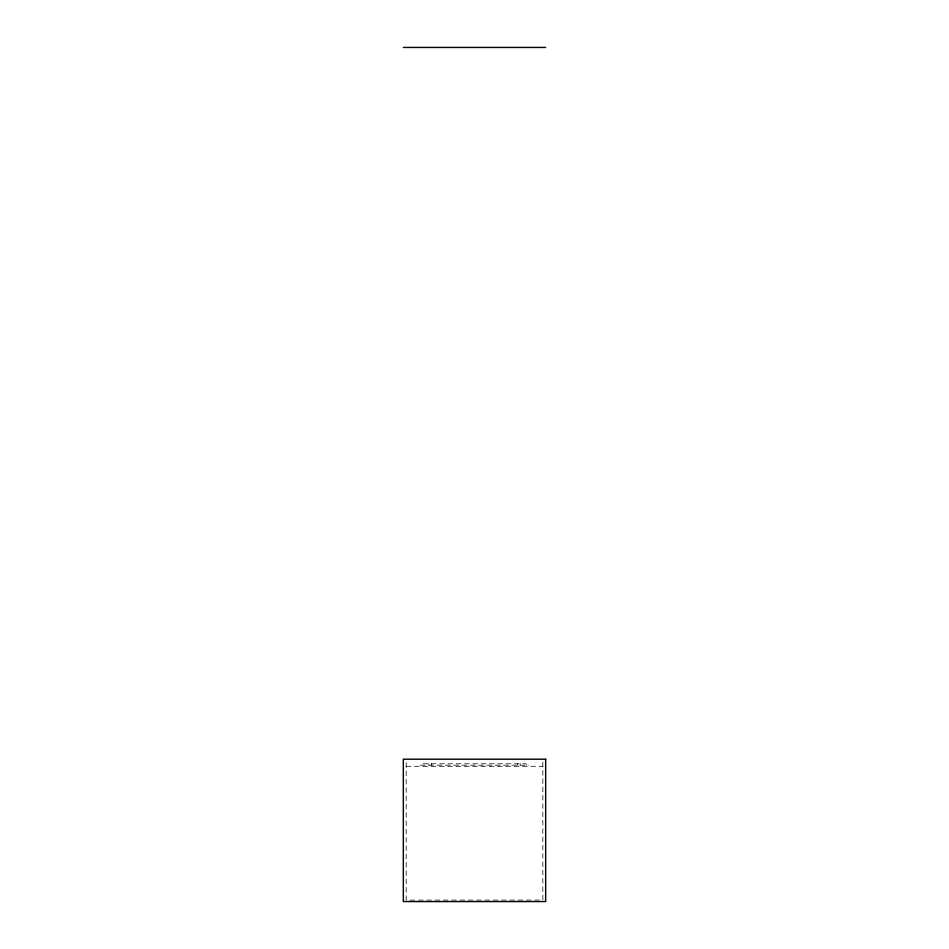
<?xml version="1.0" encoding="UTF-8"?>
<svg xmlns="http://www.w3.org/2000/svg" width="949" height="949" viewBox="0 0 949 949"><rect width="100%" height="100%" fill="white"/><g stroke="black" fill="none" stroke-linecap="round" stroke-linejoin="round"><path stroke-width="0.71" stroke-dasharray="4.75 3.56" d="M431.665 763.779L431.226 765.202M520.372 763.779L519.933 765.202M420.407 765.202L528.593 765.202M406.172 766.317L542.828 766.317M517.335 763.779L517.774 765.202M428.628 763.779L429.067 765.202M542.828 762.166L542.828 900.067L406.172 900.126L406.172 759.2M526.434 765.202L525.995 763.779L423.005 763.779L422.566 765.202"/><path stroke-width="1.42" d="M403.325 47.45L545.675 47.45M545.675 759.2L403.325 759.2L403.325 901.55L545.675 901.55L545.675 759.2"/></g></svg>
